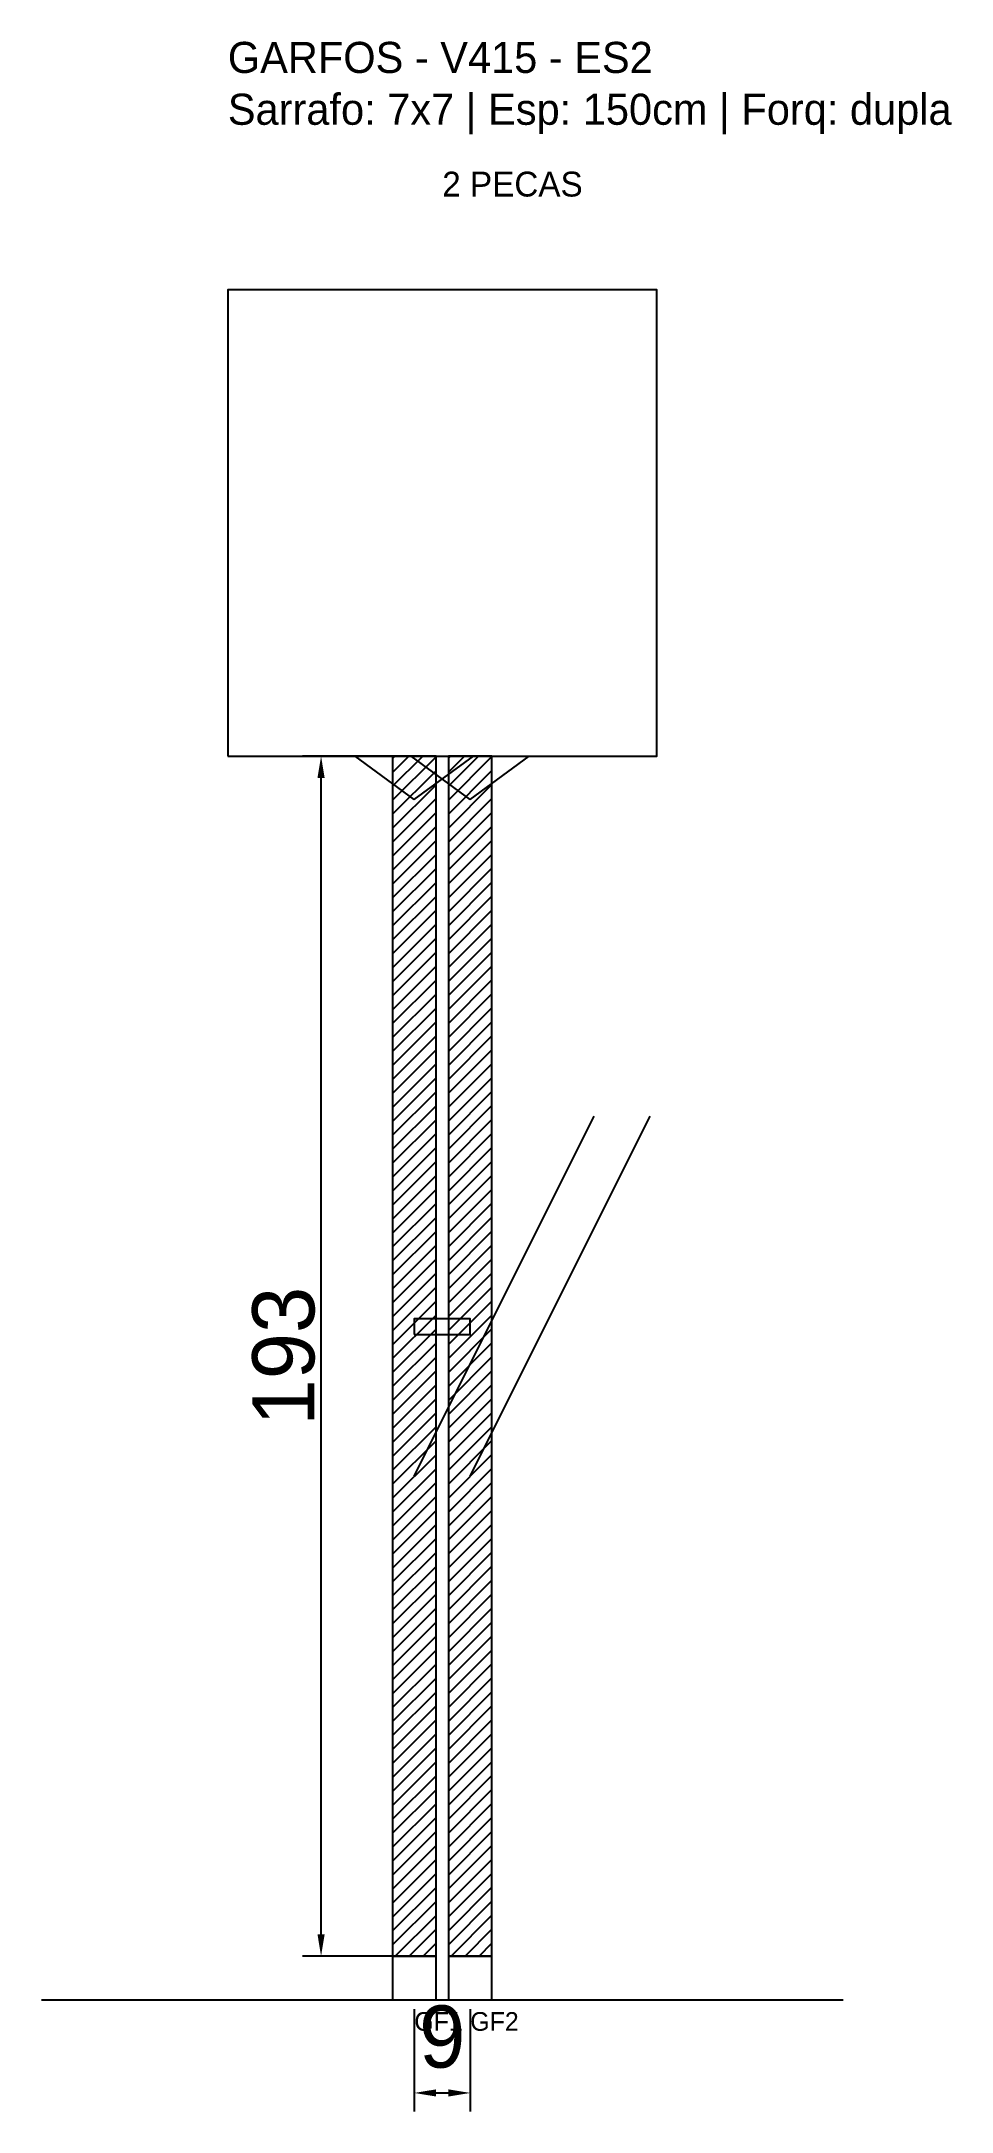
# Model space of a CAD drawing. Header units: metres. Extents: x -30 to 116, y -25 to 308.
import ezdxf

# ---------------------------------------------------------------- set-up
doc = ezdxf.new("R2010")
doc.units = ezdxf.units.M
for name, color, linetype in [('BARRA_ANCORAGEM', 1, 'Continuous'), ('COTA', 241, 'Continuous'), ('GARFOS OK', 3, 'Continuous'), ('NOME DA VIGA', 6, 'Continuous'), ('SARR_7x7', 40, 'Continuous'), ('TIRAS REESCORAMENTO', 252, 'Continuous'), ('VIGAS', 3, 'Continuous')]:
    doc.layers.add(name, color=color, linetype=linetype)
doc.dimstyles.new('EZ DXF', dxfattribs={"dimtxt": 10, "dimasz": 3.5, "dimexe": 3, "dimexo": 1.5, "dimgap": 1, "dimtad": 1, "dimdec": 1, "dimdsep": 46, "dimcen": 2.5, "dimazin": 3, "dimtfac": 1, "dimtmove": 0, "dimatfit": 3})

msp = doc.modelspace()

# ---------------------------------------------------------------- hatches: boundary and pattern name
at = {"layer": 'COTA'}
h = msp.add_hatch(dxfattribs=at)
h.set_pattern_fill('ANSI31', scale=0.5)
h.paths.add_polyline_path([(26.5, 0), (33.5, 0), (33.5, 193), (26.5, 193)])
h = msp.add_hatch(dxfattribs=at)
h.set_pattern_fill('ANSI31', scale=0.5)
h.paths.add_polyline_path([(35.5, 0), (42.5, 0), (42.5, 193), (35.5, 193)])

# ---------------------------------------------------------------- linework, layer by layer
at = {"layer": 'BARRA_ANCORAGEM'}
for p, q in [((30, 77.2), (58.95, 135.1)), ((39, 77.2), (67.95, 135.1))]:
    msp.add_line(p, q, dxfattribs=at)
at = {"layer": 'GARFOS OK'}
for p, q in [((30, 186), (20.5, 193)), ((20.5, 193), (39.5, 193)), ((39, 186), (29.5, 193)), ((29.5, 193), (48.5, 193)), ((30, 186), (39.5, 193)), ((39, 186), (48.5, 193))]:
    msp.add_line(p, q, dxfattribs=at)
at = {"layer": 'GARFOS OK', "linetype": 'CONTINUOUS'}
msp.add_line((-30, -7), (99, -7), dxfattribs=at)
at = {"layer": 'GARFOS OK'}
for points in [[(26.5, 0), (33.5, 0), (33.5, 193), (26.5, 193), (26.5, 0)], [(35.5, 0), (42.5, 0), (42.5, 193), (35.5, 193), (35.5, 0)]]:
    msp.add_lwpolyline(points, dxfattribs=at)
at = {"layer": 'SARR_7x7'}
for points in [[(26.5, -7), (33.5, -7), (33.5, 0), (26.5, 0), (26.5, -7)], [(35.5, -7), (42.5, -7), (42.5, 0), (35.5, 0), (35.5, -7)]]:
    msp.add_lwpolyline(points, dxfattribs=at)
at = {"layer": 'TIRAS REESCORAMENTO'}
msp.add_lwpolyline([(30, 100), (39, 100), (39, 102.5), (30, 102.5), (30, 100)], dxfattribs=at)
at = {"layer": 'VIGAS'}
msp.add_lwpolyline([(0, 193), (69, 193), (69, 268), (0, 268), (0, 193)], dxfattribs=at)

# ---------------------------------------------------------------- texts
at = {"layer": 'NOME DA VIGA'}
for s, height, p in [('2 PECAS', 4, (34.5, 283)), ('GF1', 3, (30, -12)), ('GF2', 3, (39, -12))]:
    msp.add_text(s, height=height, dxfattribs=at).set_placement(p)
at = {"layer": 'NOME DA VIGA', "insert": (0, 293), "char_height": 5, "attachment_point": 7}
msp.add_mtext('GARFOS - V415 - ES2\\PSarrafo: 7x7 | Esp: 150cm | Forq: dupla', dxfattribs=at)

# ---------------------------------------------------------------- dimensions: what is measured, and where the dimension line sits
at = {"layer": 'COTA'}
msp.add_linear_dim(base=(15, 0), p1=(30, 0), p2=(30, 193), angle=90, dimstyle='EZ DXF', dxfattribs=at).render()
msp.add_linear_dim(base=(30, -22), p1=(30, -7), p2=(39, -7), dimstyle='EZ DXF', dxfattribs=at).render()

doc.saveas('drawing.dxf')
